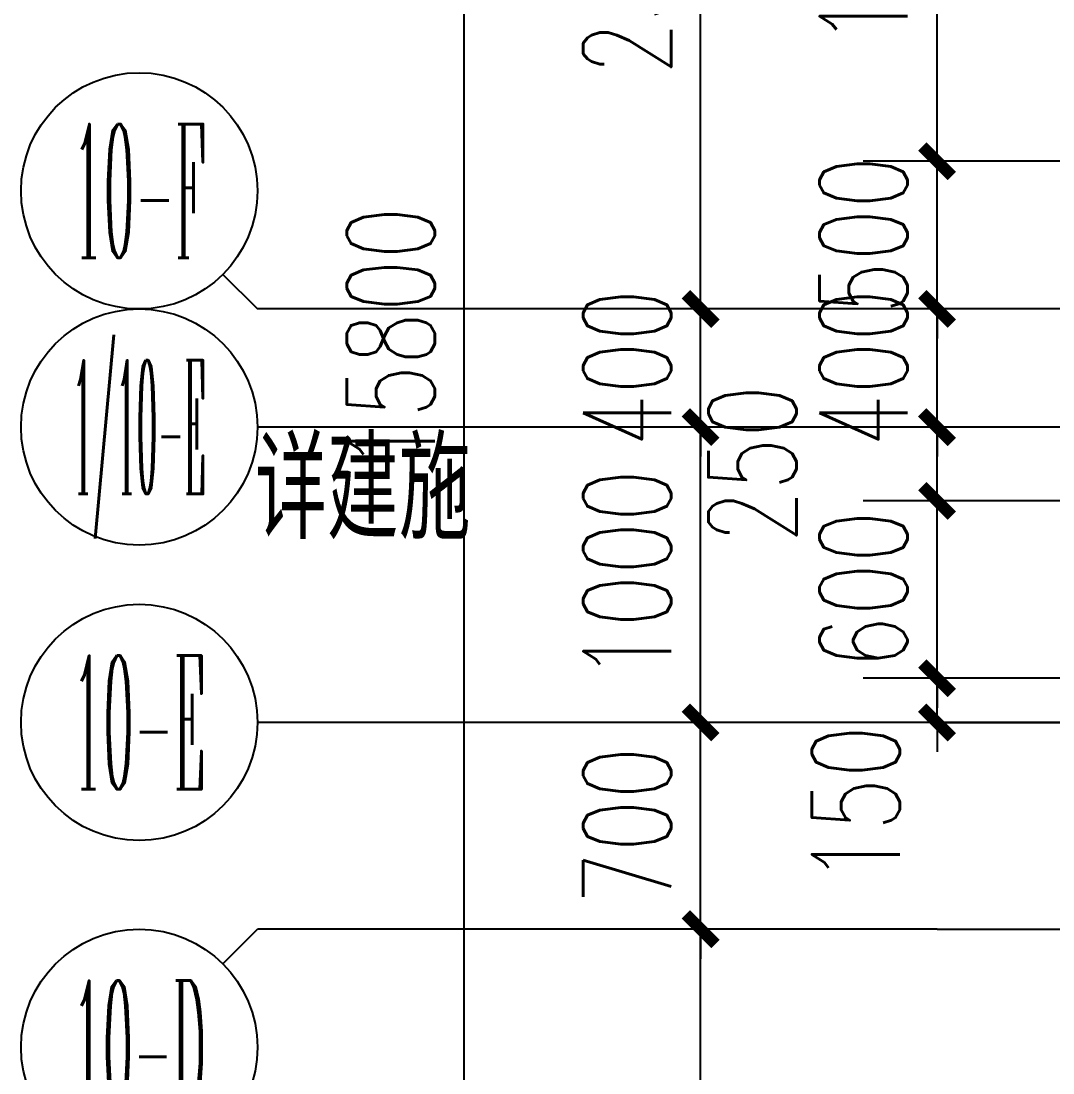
# Model space of a CAD drawing. Header units: millimetres. Extents: x 815519 to 890079, y 147095 to 251022.
# Drawn here: x 816019 to 819512, y 159609 to 163170 of the extents above; entities that cross this region are included whole.
import ezdxf
from ezdxf.enums import TextEntityAlignment as Align

# ---------------------------------------------------------------- set-up
doc = ezdxf.new("R2010")
doc.units = ezdxf.units.MM
doc.header["$LTSCALE"] = 1000
doc.linetypes.add('DOTE', pattern=[61.468, 50.8, -5.08, 0.508, -5.08])
doc.layers.get('Defpoints').update_dxf_attribs({"color": 1})
for name, color, linetype in [('AXIS', 3, 'Continuous'), ('AXIS_TEXT', 7, 'Continuous'), ('DIM_IDEN', 3, 'Continuous'), ('PUB_DIM', 3, 'Continuous'), ('看线', 163, 'Continuous'), ('面积框', 6, 'Continuous')]:
    doc.layers.add(name, color=color, linetype=linetype)
doc.layers.add('DOTE', color=1, linetype='DOTE', plot=False)
doc.styles.add('_TCH_AXIS', font='COMPLEX', dxfattribs={"bigfont": 'GBCBIG'})
doc.styles.add('_TCH_DIM_T3', font='SIMPLEX.shx', dxfattribs={"width": 0.7, "bigfont": 'GBCBIG.shx'})
doc.styles.add('_TCH_LABEL', font='COMPLEX', dxfattribs={"bigfont": 'GBCBIG'})
doc.styles.add('COMPLEX', font='COMPLEX')
doc.dimstyles.new('_TCH_ARCH&&100', dxfattribs={"dimtxt": 297.5, "dimasz": 100, "dimexe": 250, "dimexo": 300, "dimgap": 100, "dimtad": 1, "dimdec": 0, "dimzin": 0, "dimdsep": 46, "dimtxsty": '_TCH_DIM_T3', "dimblk": 'ARCHTICK', "dimcen": 0.09, "dimclrt": 7, "dimazin": 2, "dimtfac": 1, "dimtdec": 0, "dimtix": 1, "dimtmove": 2, "dimatfit": 3, "dimfxl": 1, "dimtolj": 1, "dimtzin": 0, "dimarcsym": 0})

# ---------------------------------------------------------------- blocks, each defined once
blk = doc.blocks.new('_ArchTick')
at = {"color": 0, "linetype": 'ByBlock', "const_width": 0.4}
blk.add_lwpolyline([(-0.5, -0.5), (0.5, 0.5)], dxfattribs=at)
blk = doc.blocks.new('*D614')
at = {"layer": 'Defpoints', "color": 0, "transparency": 16777216}
for p in [(-372433.1, 361950), (-371333.1, 361950), (-371333.1, 346150)]:
    blk.add_point(p, dxfattribs=at)
at = {"layer": 'PUB_DIM', "color": 0, "lineweight": -2, "transparency": 16777216}
for p, q in [((-371633.1, 361950), (-372683.1, 361950)), ((-372433.1, 346150), (-372433.1, 361950)), ((-371633.1, 346150), (-372683.1, 346150))]:
    blk.add_line(p, q, dxfattribs=at)
at = {"layer": 'PUB_DIM', "color": 0, "lineweight": -2, "transparency": 16777216, "xscale": 100, "yscale": 100, "zscale": 100}
for p, rotation in [((-372433.1, 361950), 90), ((-372433.1, 346150), 270)]:
    blk.add_blockref('_ArchTick', p, dxfattribs=dict(at, rotation=rotation))
at = {"layer": 'PUB_DIM', "color": 7, "transparency": 16777216, "insert": (-372681.8, 354050), "char_height": 297.5, "attachment_point": 5, "rotation": 90, "style": '_TCH_DIM_T3'}
blk.add_mtext('\\A1;15800', dxfattribs=at)
blk = doc.blocks.new('_AXISO')
blk.add_circle((0, 0), 0.5)
at = {"layer": 'AXIS_TEXT', "style": 'COMPLEX', "width": 1.041667}
blk.add_attdef('A', text='', height=0.56, dxfattribs=at).set_placement((-0.25, -0.28), (0.25, -0.28), align=Align.FIT)
blk = doc.blocks.new('*D620')
at = {"layer": 'Defpoints', "color": 0, "transparency": 16777216}
for p in [(-371633.1, 356450), (-370533.1, 356450), (-370533.1, 354150)]:
    blk.add_point(p, dxfattribs=at)
at = {"layer": 'PUB_DIM', "color": 0, "lineweight": -2, "transparency": 16777216}
for p, q in [((-370833.1, 356450), (-371883.1, 356450)), ((-371633.1, 354150), (-371633.1, 356450)), ((-370833.1, 354150), (-371883.1, 354150))]:
    blk.add_line(p, q, dxfattribs=at)
at = {"layer": 'PUB_DIM', "color": 0, "lineweight": -2, "transparency": 16777216, "xscale": 100, "yscale": 100, "zscale": 100}
for p, rotation in [((-371633.1, 356450), 90), ((-371633.1, 354150), 270)]:
    blk.add_blockref('_ArchTick', p, dxfattribs=dict(at, rotation=rotation))
at = {"layer": 'PUB_DIM', "color": 7, "transparency": 16777216, "insert": (-371881.8, 355300), "char_height": 297.5, "attachment_point": 5, "rotation": 90, "style": '_TCH_DIM_T3'}
blk.add_mtext('\\A1;2300', dxfattribs=at)
blk = doc.blocks.new('*D621')
at = {"layer": 'Defpoints', "color": 0, "transparency": 16777216}
for p in [(-371633.1, 354150), (-370533.1, 354150), (-370533.1, 353750)]:
    blk.add_point(p, dxfattribs=at)
at = {"layer": 'PUB_DIM', "color": 0, "lineweight": -2, "transparency": 16777216}
for p, q in [((-371633.1, 354150), (-371633.1, 354250)), ((-370833.1, 354150), (-371883.1, 354150)), ((-371633.1, 353750), (-371633.1, 354150)), ((-370833.1, 353750), (-371883.1, 353750)), ((-371633.1, 353750), (-371633.1, 353650))]:
    blk.add_line(p, q, dxfattribs=at)
at = {"layer": 'PUB_DIM', "color": 0, "lineweight": -2, "transparency": 16777216, "xscale": 100, "yscale": 100, "zscale": 100}
for p, rotation in [((-371633.1, 354150), 270), ((-371633.1, 353750), 90)]:
    blk.add_blockref('_ArchTick', p, dxfattribs=dict(at, rotation=rotation))
at = {"layer": 'PUB_DIM', "color": 7, "transparency": 16777216, "insert": (-371881.8, 353950), "char_height": 297.5, "attachment_point": 5, "rotation": 90, "style": '_TCH_DIM_T3'}
blk.add_mtext('\\A1;400', dxfattribs=at)
blk = doc.blocks.new('*D622')
at = {"layer": 'Defpoints', "color": 0, "transparency": 16777216}
for p in [(-371633.1, 353750), (-370533.1, 353750), (-370533.1, 352750)]:
    blk.add_point(p, dxfattribs=at)
at = {"layer": 'PUB_DIM', "color": 0, "lineweight": -2, "transparency": 16777216}
for p, q in [((-370833.1, 353750), (-371883.1, 353750)), ((-371633.1, 352750), (-371633.1, 353750)), ((-370833.1, 352750), (-371883.1, 352750))]:
    blk.add_line(p, q, dxfattribs=at)
at = {"layer": 'PUB_DIM', "color": 0, "lineweight": -2, "transparency": 16777216, "xscale": 100, "yscale": 100, "zscale": 100}
for p, rotation in [((-371633.1, 353750), 90), ((-371633.1, 352750), 270)]:
    blk.add_blockref('_ArchTick', p, dxfattribs=dict(at, rotation=rotation))
at = {"layer": 'PUB_DIM', "color": 7, "transparency": 16777216, "insert": (-371881.8, 353250), "char_height": 297.5, "attachment_point": 5, "rotation": 90, "style": '_TCH_DIM_T3'}
blk.add_mtext('\\A1;1000', dxfattribs=at)
blk = doc.blocks.new('*D623')
at = {"layer": 'Defpoints', "color": 0, "transparency": 16777216}
for p in [(-371633.1, 352750), (-370533.1, 352750), (-370533.1, 352050)]:
    blk.add_point(p, dxfattribs=at)
at = {"layer": 'PUB_DIM', "color": 0, "lineweight": -2, "transparency": 16777216}
for p, q in [((-371633.1, 352750), (-371633.1, 352850)), ((-370833.1, 352750), (-371883.1, 352750)), ((-371633.1, 352050), (-371633.1, 352750)), ((-370833.1, 352050), (-371883.1, 352050)), ((-371633.1, 352050), (-371633.1, 351950))]:
    blk.add_line(p, q, dxfattribs=at)
at = {"layer": 'PUB_DIM', "color": 0, "lineweight": -2, "transparency": 16777216, "xscale": 100, "yscale": 100, "zscale": 100}
for p, rotation in [((-371633.1, 352750), 270), ((-371633.1, 352050), 90)]:
    blk.add_blockref('_ArchTick', p, dxfattribs=dict(at, rotation=rotation))
at = {"layer": 'PUB_DIM', "color": 7, "transparency": 16777216, "insert": (-371881.8, 352400), "char_height": 297.5, "attachment_point": 5, "rotation": 90, "style": '_TCH_DIM_T3'}
blk.add_mtext('\\A1;700', dxfattribs=at)
blk = doc.blocks.new('*D624')
at = {"layer": 'Defpoints', "color": 0, "transparency": 16777216}
for p in [(-371633.1, 352050), (-370533.1, 352050), (-370533.1, 348050)]:
    blk.add_point(p, dxfattribs=at)
at = {"layer": 'PUB_DIM', "color": 0, "lineweight": -2, "transparency": 16777216}
for p, q in [((-370833.1, 352050), (-371883.1, 352050)), ((-371633.1, 348050), (-371633.1, 352050)), ((-370833.1, 348050), (-371883.1, 348050))]:
    blk.add_line(p, q, dxfattribs=at)
at = {"layer": 'PUB_DIM', "color": 0, "lineweight": -2, "transparency": 16777216, "xscale": 100, "yscale": 100, "zscale": 100}
for p, rotation in [((-371633.1, 352050), 90), ((-371633.1, 348050), 270)]:
    blk.add_blockref('_ArchTick', p, dxfattribs=dict(at, rotation=rotation))
at = {"layer": 'PUB_DIM', "color": 7, "transparency": 16777216, "insert": (-371881.8, 350050), "char_height": 297.5, "attachment_point": 5, "rotation": 90, "style": '_TCH_DIM_T3'}
blk.add_mtext('\\A1;4000', dxfattribs=at)
blk = doc.blocks.new('*D826')
at = {"layer": 'Defpoints', "color": 0, "transparency": 16777216}
for p in [(-243630, 547000), (-242530, 547000), (-242530, 545500)]:
    blk.add_point(p, dxfattribs=at)
at = {"layer": 'PUB_DIM', "color": 0, "lineweight": -2, "transparency": 16777216}
for p, q in [((-242830, 547000), (-243880, 547000)), ((-243630, 545500), (-243630, 547000)), ((-242830, 545500), (-243880, 545500))]:
    blk.add_line(p, q, dxfattribs=at)
at = {"layer": 'PUB_DIM', "color": 0, "lineweight": -2, "transparency": 16777216, "xscale": 100, "yscale": 100, "zscale": 100}
for p, rotation in [((-243630, 547000), 90), ((-243630, 545500), 270)]:
    blk.add_blockref('_ArchTick', p, dxfattribs=dict(at, rotation=rotation))
at = {"layer": 'PUB_DIM', "color": 7, "transparency": 16777216, "insert": (-243878.8, 546250), "char_height": 297.5, "attachment_point": 5, "rotation": 90, "style": '_TCH_DIM_T3'}
blk.add_mtext('\\A1;1500', dxfattribs=at)
blk = doc.blocks.new('*D827')
at = {"layer": 'Defpoints', "color": 0, "transparency": 16777216}
for p in [(-243630, 545500), (-242530, 545500), (-242530, 545000)]:
    blk.add_point(p, dxfattribs=at)
at = {"layer": 'PUB_DIM', "color": 0, "lineweight": -2, "transparency": 16777216}
for p, q in [((-243630, 545500), (-243630, 545600)), ((-242830, 545500), (-243880, 545500)), ((-243630, 545000), (-243630, 545500)), ((-242830, 545000), (-243880, 545000)), ((-243630, 545000), (-243630, 544900))]:
    blk.add_line(p, q, dxfattribs=at)
at = {"layer": 'PUB_DIM', "color": 0, "lineweight": -2, "transparency": 16777216, "xscale": 100, "yscale": 100, "zscale": 100}
for p, rotation in [((-243630, 545500), 270), ((-243630, 545000), 90)]:
    blk.add_blockref('_ArchTick', p, dxfattribs=dict(at, rotation=rotation))
at = {"layer": 'PUB_DIM', "color": 7, "transparency": 16777216, "insert": (-243878.8, 545250), "char_height": 297.5, "attachment_point": 5, "rotation": 90, "style": '_TCH_DIM_T3'}
blk.add_mtext('\\A1;500', dxfattribs=at)
blk = doc.blocks.new('*D828')
at = {"layer": 'Defpoints', "color": 0, "transparency": 16777216}
for p in [(-243630, 545000), (-242530, 545000), (-242530, 544600)]:
    blk.add_point(p, dxfattribs=at)
at = {"layer": 'PUB_DIM', "color": 0, "lineweight": -2, "transparency": 16777216}
for p, q in [((-243630, 545000), (-243630, 545100)), ((-242830, 545000), (-243880, 545000)), ((-243630, 544600), (-243630, 545000)), ((-242830, 544600), (-243880, 544600)), ((-243630, 544600), (-243630, 544500))]:
    blk.add_line(p, q, dxfattribs=at)
at = {"layer": 'PUB_DIM', "color": 0, "lineweight": -2, "transparency": 16777216, "xscale": 100, "yscale": 100, "zscale": 100}
for p, rotation in [((-243630, 545000), 270), ((-243630, 544600), 90)]:
    blk.add_blockref('_ArchTick', p, dxfattribs=dict(at, rotation=rotation))
at = {"layer": 'PUB_DIM', "color": 7, "transparency": 16777216, "insert": (-243878.8, 544800), "char_height": 297.5, "attachment_point": 5, "rotation": 90, "style": '_TCH_DIM_T3'}
blk.add_mtext('\\A1;400', dxfattribs=at)
blk = doc.blocks.new('*D829')
at = {"layer": 'Defpoints', "color": 0, "transparency": 16777216}
for p in [(-243630, 544600), (-242530, 544600), (-242530, 544350)]:
    blk.add_point(p, dxfattribs=at)
at = {"layer": 'PUB_DIM', "color": 0, "lineweight": -2, "transparency": 16777216}
for p, q in [((-242830, 544600), (-243880, 544600)), ((-243630, 544350), (-243630, 544600)), ((-242830, 544350), (-243880, 544350))]:
    blk.add_line(p, q, dxfattribs=at)
at = {"layer": 'PUB_DIM', "color": 0, "lineweight": -2, "transparency": 16777216, "xscale": 100, "yscale": 100, "zscale": 100}
for p, rotation in [((-243630, 544600), 90), ((-243630, 544350), 270)]:
    blk.add_blockref('_ArchTick', p, dxfattribs=dict(at, rotation=rotation))
at = {"layer": 'PUB_DIM', "color": 7, "transparency": 16777216, "insert": (-244255, 544475), "char_height": 297.5, "attachment_point": 5, "rotation": 90, "style": '_TCH_DIM_T3'}
blk.add_mtext('\\A1;250', dxfattribs=at)
blk = doc.blocks.new('*D830')
at = {"layer": 'Defpoints', "color": 0, "transparency": 16777216}
for p in [(-243630, 544350), (-242530, 544350), (-242530, 543750)]:
    blk.add_point(p, dxfattribs=at)
at = {"layer": 'PUB_DIM', "color": 0, "lineweight": -2, "transparency": 16777216}
for p, q in [((-243630, 544350), (-243630, 544450)), ((-242830, 544350), (-243880, 544350)), ((-243630, 543750), (-243630, 544350)), ((-242830, 543750), (-243880, 543750)), ((-243630, 543750), (-243630, 543650))]:
    blk.add_line(p, q, dxfattribs=at)
at = {"layer": 'PUB_DIM', "color": 0, "lineweight": -2, "transparency": 16777216, "xscale": 100, "yscale": 100, "zscale": 100}
for p, rotation in [((-243630, 544350), 270), ((-243630, 543750), 90)]:
    blk.add_blockref('_ArchTick', p, dxfattribs=dict(at, rotation=rotation))
at = {"layer": 'PUB_DIM', "color": 7, "transparency": 16777216, "insert": (-243878.8, 544050), "char_height": 297.5, "attachment_point": 5, "rotation": 90, "style": '_TCH_DIM_T3'}
blk.add_mtext('\\A1;600', dxfattribs=at)
blk = doc.blocks.new('*D831')
at = {"layer": 'Defpoints', "color": 0, "transparency": 16777216}
for p in [(-243630, 543750), (-242530, 543750), (-242530, 543600)]:
    blk.add_point(p, dxfattribs=at)
at = {"layer": 'PUB_DIM', "color": 0, "lineweight": -2, "transparency": 16777216}
for p, q in [((-243630, 543750), (-243630, 543850)), ((-242830, 543750), (-243880, 543750)), ((-243630, 543600), (-243630, 543750)), ((-242830, 543600), (-243880, 543600)), ((-243630, 543600), (-243630, 543500))]:
    blk.add_line(p, q, dxfattribs=at)
at = {"layer": 'PUB_DIM', "color": 0, "lineweight": -2, "transparency": 16777216, "xscale": 100, "yscale": 100, "zscale": 100}
for p, rotation in [((-243630, 543750), 270), ((-243630, 543600), 90)]:
    blk.add_blockref('_ArchTick', p, dxfattribs=dict(at, rotation=rotation))
at = {"layer": 'PUB_DIM', "color": 7, "transparency": 16777216, "insert": (-243905, 543322.5), "char_height": 297.5, "attachment_point": 5, "rotation": 90, "style": '_TCH_DIM_T3'}
blk.add_mtext('\\A1;150', dxfattribs=at)
blk = doc.blocks.new('10#标准层轴网')
at = {"layer": 'AXIS'}
for p, q in [((-373250.2, 354267.2), (-373133.1, 354150)), ((-370833.1, 354150), (-373133.1, 354150)), ((-370833.1, 353750), (-373133.1, 353750)), ((-370833.1, 352750), (-373133.1, 352750)), ((-373250.2, 351932.8), (-373133.1, 352050)), ((-370833.1, 352050), (-373133.1, 352050))]:
    blk.add_line(p, q, dxfattribs=at)
at = {"layer": 'DOTE'}
for p, q in [((-303473.1, 354150), (-370833.1, 354150)), ((-366333.1, 353750), (-370833.1, 353750)), ((-370833.1, 352750), (-348433.1, 352750)), ((-370833.1, 352050), (-345833.1, 352050))]:
    blk.add_line(p, q, dxfattribs=at)
at = {"layer": 'AXIS'}
ref = blk.add_blockref('_AXISO', (-373533.1, 354550), dxfattribs=dict(at, xscale=800, yscale=800, zscale=800))
ref.add_attrib('A', '10-F', dxfattribs={"layer": 'AXIS_TEXT', "height": 452.55, "style": '_TCH_AXIS', "width": 0.272727}).set_placement((-373759.4, 354323.7), (-373306.8, 354323.7), align=Align.FIT)
ref = blk.add_blockref('_AXISO', (-373533.1, 353750), dxfattribs=dict(at, xscale=800, yscale=800, zscale=800))
ref.add_attrib('A', '1/10-E', dxfattribs={"layer": 'AXIS_TEXT', "height": 452.55, "style": '_TCH_AXIS', "width": 0.184211}).set_placement((-373759.4, 353523.7), (-373306.8, 353523.7), align=Align.FIT)
ref = blk.add_blockref('_AXISO', (-373533.1, 352750), dxfattribs=dict(at, xscale=800, yscale=800, zscale=800))
ref.add_attrib('A', '10-E', dxfattribs={"layer": 'AXIS_TEXT', "height": 452.55, "style": '_TCH_AXIS', "width": 0.272727}).set_placement((-373759.4, 352523.7), (-373306.8, 352523.7), align=Align.FIT)
ref = blk.add_blockref('_AXISO', (-373533.1, 351650), dxfattribs=dict(at, xscale=800, yscale=800, zscale=800))
ref.add_attrib('A', '10-D', dxfattribs={"layer": 'AXIS_TEXT', "height": 452.55, "style": '_TCH_AXIS', "width": 0.269231}).set_placement((-373759.4, 351423.7), (-373306.8, 351423.7), align=Align.FIT)
at = {"layer": 'PUB_DIM'}
for p1, p2, picture, middle in [((-371333.1, 346150), (-371333.1, 361950), '*D614', (-372681.8, 354050)), ((-370533.1, 354150), (-370533.1, 356450), '*D620', (-371881.8, 355300)), ((-370533.1, 353750), (-370533.1, 354150), '*D621', (-371881.8, 353950)), ((-370533.1, 352750), (-370533.1, 353750), '*D622', (-371881.8, 353250)), ((-370533.1, 352050), (-370533.1, 352750), '*D623', (-371881.8, 352400)), ((-370533.1, 348050), (-370533.1, 352050), '*D624', (-371881.8, 350050))]:
    dim = blk.add_aligned_dim(p1=p1, p2=p2, distance=1100, dimstyle='_TCH_ARCH&&100', dxfattribs=at)
    dim.commit()
    dim.dimension.update_dxf_attribs({"geometry": picture, "text_midpoint": middle})
blk = doc.blocks.new('10#尺寸标注-0')
at = {"layer": 'PUB_DIM', "color": 112}
for p1, p2, picture, middle in [((-242530, 545500), (-242530, 547000), '*D826', (-243878.8, 546250)), ((-242530, 545000), (-242530, 545500), '*D827', (-243878.8, 545250)), ((-242530, 544600), (-242530, 545000), '*D828', (-243878.8, 544800)), ((-242530, 543750), (-242530, 544350), '*D830', (-243878.8, 544050))]:
    dim = blk.add_aligned_dim(p1=p1, p2=p2, distance=1100, dimstyle='_TCH_ARCH&&100', dxfattribs=at)
    dim.commit()
    dim.dimension.update_dxf_attribs({"geometry": picture, "text_midpoint": middle})
for base, p1, p2, picture, middle in [((-243630, 544600), (-242530, 544350), (-242530, 544600), '*D829', (-244255, 544475)), ((-243630, 543750), (-242530, 543600), (-242530, 543750), '*D831', (-243905, 543322.5))]:
    dim = blk.add_linear_dim(base=base, p1=p1, p2=p2, angle=90, dimstyle='_TCH_ARCH&&100', dxfattribs=at)
    dim.commit()
    dim.dimension.update_dxf_attribs({"geometry": picture, "text_midpoint": middle, "dimtype": 129})

msp = doc.modelspace()

# ---------------------------------------------------------------- block references
at = {"layer": '看线'}
msp.add_blockref('10#标准层轴网', (1189952.5, -191954.6), dxfattribs=at)
at = {"layer": '面积框'}
msp.add_blockref('10#尺寸标注-0', (1062749.5, -382804.6), dxfattribs=at)

# ---------------------------------------------------------------- texts
at = {"layer": 'DIM_IDEN', "color": 7, "style": '_TCH_LABEL'}
msp.add_text('详建施', height=337.59, dxfattribs=at).set_placement((816811.5, 161416))

doc.saveas('drawing.dxf')
